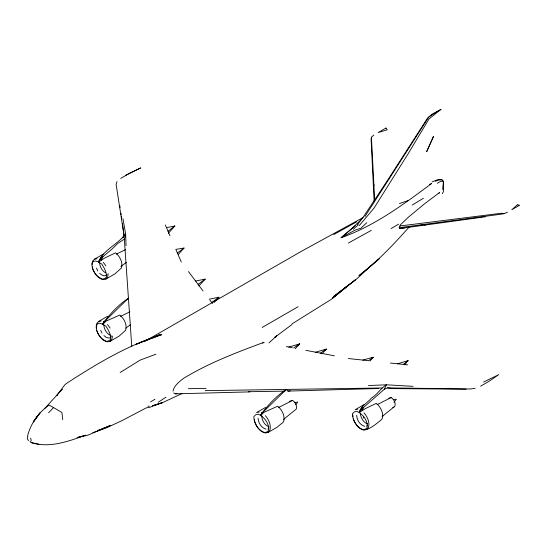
<?xml version="1.0" encoding="UTF-8"?>
<svg xmlns="http://www.w3.org/2000/svg" width="547" height="547" viewBox="0 0 547 547"><rect width="100%" height="100%" fill="white"/><g stroke="black" fill="none" stroke-linecap="round" stroke-linejoin="round"><path stroke-width="0.82" d="M442.66 189.529L443.426 181.242L442.051 179.813L437.518 179.737L432.096 181.857M27.521 436.185C30.557 423.775 38.55 412.288 49.134 405.067L61.914 412.445L62.741 419.645M373.833 135.041L371.413 137.222L371.098 139.129L374.114 201.111M92.06 264.474L92.614 261.186L94.412 259.216L103.41 254.02M108.224 273.801L107.615 277.055L105.892 279.093L103.267 279.592C98.022 278.724 94.734 273.685 92.915 269.076M112.443 336.036L111.841 339.29L110.111 341.321L107.485 341.82C101.961 340.897 98.706 335.455 96.84 330.627M131.772 346.572L124.34 239.128L125.666 234.26L123.007 218.834M485.387 216.769L399.672 228.557L399.214 227.696L400.739 224.509L408.404 217.166L424.739 203.655L439.644 192.476L438.455 193.7M173.043 391.119C174.158 385.505 179.081 382.011 183.197 378.579C208.482 363.078 236.413 352.541 264.119 342.244L262.71 343.195M105.892 279.093L114.891 273.897L121.441 267.975C123.089 262.328 119.896 256.358 115.567 252.81L104.552 258.116L98.487 262.034L95.698 260.994L93.421 261.398L92.06 263.093C91.219 269.91 96.272 277.165 102.747 279.189L104.969 278.375L106.385 277.09C106.939 272.399 104.169 267.927 101.797 264.051L98.487 262.034C103.062 250.437 116.217 245.035 124.114 235.866L122.48 223.778M353.417 418.968C355.201 423.816 358.524 429.204 364.008 430.133C370.463 428.998 375.632 424.322 380.589 420.349A10.29 5.942 60 0 0 382.743 415.542C382.449 410.797 380.008 406.318 376.315 403.351L365.293 408.65L359.235 412.575L356.849 411.303L354.189 411.953L352.405 413.867C352.555 420.595 356.87 427.733 363.495 429.73L365.738 428.923L367.133 427.631C368.069 421.58 364.056 415.836 359.235 412.575C360.712 406.147 367.386 402.9 371.358 398.154C377.259 394.64 380.596 388.37 386.414 384.801L413.129 386.339M117.037 181.57L116.114 184.366L124.114 235.866M359.235 412.575L360.336 410.243L384.35 389.245L386.414 384.801L368.418 385.539M98.487 262.034L101.797 256.099M101.243 260.235L102.898 256.734L112.443 248.68L117.584 243.586L124.34 239.128M361.991 410.776L363.646 407.276M102.713 324.268L103.998 321.615L102.713 324.268L99.923 323.229L97.646 323.633L96.286 325.328C95.445 332.145 100.498 339.393 106.973 341.417L109.195 340.603L110.61 339.318C111.164 334.627 108.395 330.156 106.015 326.279L102.713 324.268L105.099 322.251L103.998 322.039C110.925 313.014 118.836 304.481 128.429 298.238L103.998 322.039L119.793 315.045C124.121 318.593 127.314 324.556 125.666 330.203L119.109 336.132L110.111 341.321M260.632 415.44L261.917 412.787L260.632 415.44C265.452 418.694 269.466 424.438 268.522 430.496L267.127 431.788L264.892 432.595C258.266 430.598 253.945 423.453 253.801 416.732L255.579 414.811L258.246 414.168L260.632 415.44L263.018 413.423L261.917 413.211C268.844 404.185 276.755 395.652 286.348 389.416L287.948 391.084L378.818 388.507M442.311 193.706L443.426 191.525L443.426 181.242L440.451 181.433L437.279 183.266M360.336 410.243L362.538 406.64M364.938 216.55L427.583 118.89L429.197 116.689L440.95 109.414L429.053 118.89L408.021 153.933L374.011 208.127L359.235 225.651M37.695 415.959L33.319 422.045M61.243 390.62L62.242 389.232L44.628 408.616M295.824 404.568L297.725 402.079L294.621 402.496M393.949 402.325L396.329 399.221L393.225 399.631M357.403 224.591L362.907 217.617L388.172 179.389L427.583 118.043L431.952 114.248L440.95 109.414M377.348 260.016L356.48 279.107L333.383 296.679L355.29 279.9L332.467 298.272L348.712 284.878M404.52 364.842L408.083 360.63L397.566 363.796M369.943 361.02L373.191 357.239L362.859 360.083M27.911 436.629L27.35 437.867A2.708 1.559 60 0 0 28.533 440.595M409.682 226.444C393.99 244.051 377.786 261.329 358.962 275.661L379.344 258.799M168.346 233.282L174.876 225.993L166.479 227.655M254.806 421.833C256.598 426.681 259.914 432.062 265.404 432.992L268.009 432.486L269.808 430.496C271.394 425.163 268.857 419.693 265.404 415.693M366.62 429.621L368.418 427.631C369.998 422.298 367.468 416.835 364.008 412.828M178.315 254.362L184.059 248.044L175.84 249.384L181.303 262.061M107.636 316.248L98.638 321.445L96.84 323.421L96.504 328.275M198.841 285.992L205.173 279.107L195.58 281.042M321.93 353.895L326.368 349.075L315.585 352.193M214.062 302.505L218.95 297.233L209.234 299.195M295.23 348.747L299.742 343.878L288.843 347.024M107.123 274.225L105.838 275.606L103.909 275.763L101.797 274.97L99.684 273.329M111.342 336.46L110.056 337.834L108.128 337.998L106.015 337.198L103.909 335.557M267.975 429.005L268.83 428.089M366.579 426.147L367.44 425.224M382.045 416.623L394.934 406.154C395.857 402.872 393.902 399.331 391.187 397.519L388.835 398.243M48.58 412.766L53.374 407.734M268.009 432.486L277.008 427.289L281.985 423.207A10.29 5.942 60 0 0 284.132 418.407C283.838 413.655 281.404 409.183 277.705 406.216L261.917 413.211L286.348 389.416M361.252 219.525L351.837 228.564L341.055 237.76C374.538 225.938 403.44 204.503 431.638 183.512L429.368 184.558M366.763 222.704L361.075 228.113L354.771 230.26L341.055 237.76L355.194 225.863M268.974 342.921L276.789 335.714L274.95 337.198L291.476 324.904L292.399 323.633L330.997 299.544L346.053 287.086M99.588 259.702L102.898 256.734M353.307 229.22L358.319 224.803M103.998 322.039L105.872 320.446M261.917 413.211L263.162 412.151M347.366 286.006L348.671 284.919M403.351 364.411L408.083 360.63L406.701 361.546M168.038 231.278L174.876 225.993L173.515 226.848M177.399 253.008L184.059 248.044M198.062 284.344L205.173 279.107L203.757 279.989M120.86 266.437L126.364 262.396M125.776 328.159L130.589 324.624M211.723 302.498L218.95 297.233L217.508 298.129M283.435 419.487L296.324 409.012C297.247 405.73 295.298 402.189 292.583 400.383L289.445 401.348M57.695 394.859L56.635 395.631L64.963 384.65L67.534 382.743C97.168 363.523 127.772 345.198 161.714 334.62L135.711 344.439L159.874 334.518L153.051 337.868M320.446 353.13L326.368 349.075L324.357 350.401M293.705 347.967L299.742 343.878L297.028 345.67M158.186 402.284L166.008 397.129M371.837 358.107L373.191 357.239L368.644 360.699L348.405 358.538M360.152 409.717L361.478 408.862M120.142 372.514L140.21 360.076L155.909 354.196M412.192 205.043L423.446 198.246M150.548 401.922L154.951 399.269M391.057 228.612L398.626 224.133M120.709 178.39L128.969 173.618L140.723 167.895L125.509 175.355M262.17 327.468L298.053 306.751M507.513 212.215L503.876 213.706L501.107 214.192L399.214 227.696M480.615 386.175L488.874 381.409L498.789 374.62L483.575 382.086M363.133 217.528L302.163 250.882L145.228 341.096M333.711 234.574L356.665 221.856M348.405 243.059L371.358 230.335M125.687 249.576L116.299 254.164M129.906 311.811L120.525 316.392M292.583 400.383L278.444 407.563M391.187 397.519L377.047 404.705M265.534 407.412L256.536 412.609L259.162 412.089M364.138 404.548L355.14 409.744L357.765 409.224M123.608 237.186L122.131 237.856L125.666 234.26L126.036 245.603M384.35 389.245L387.426 387.891L470.509 388.979L475.104 388.302M435.439 181.296L438.981 179.799L442.051 179.813M182.062 393.525L162.609 402.592L149.994 407.221L146.322 407.857L122.159 420.54L106.091 428.014L92.744 432.732M85.667 435.152C68.204 441.429 49.421 448.472 30.803 442.502L38.851 444.253M97.393 430.564L110.685 425.361L88.094 435.111L77.134 437.566L85.681 435.234M399.447 203.559L407.898 200.653M94.412 259.216L97.017 258.683M98.638 321.445L101.243 320.918M392.746 407.371L394.031 407.118M173.645 392.951L175.484 393.84L177.057 393.573M399.672 228.557L404.479 227.853M287.948 391.084L290.327 390.818M399.672 226.014L501.654 213.207L503.876 213.706M420.718 225.152L422.4 225.07M424.082 224.981L425.764 224.899M175.484 393.84L249.897 391.884M188.373 388.705L206.028 388.343M248.4 391.727L285.008 391.132M205.337 390.633L382.148 387.973M466.106 389.19L393.389 388.616L387.426 387.891M390.339 363.023L407.693 364.876M286.409 346.552L292.385 347.707M305.862 350.312L334.422 355.837M147.922 406.086L149.263 406.373M367.618 423.918C363.229 422.4 360.61 417.689 360.336 413.211M364.651 426.304C359.899 424.985 356.931 420.082 356.665 415.33M111.096 335.612C106.706 334.087 104.087 329.383 103.814 324.904M269.015 426.783C264.625 425.258 262.006 420.554 261.733 416.076M266.047 429.169C261.295 427.843 258.321 422.947 258.061 418.195M105.468 272.85C101.981 270.649 99.814 266.772 99.588 262.669M188.442 271.551L203.033 290.942M209.945 300.139L212.462 303.482M103.267 262.286L105.892 265.842M107.485 324.521L110.111 328.07M96.47 268.078L97.756 270.943M100.696 330.306L101.981 333.171M30.618 438.195L31.179 440.075A2.708 1.559 60 0 1 29.996 441.436M165.303 224.94L169.987 235.805M363.461 417.135L363.734 418.038M371.413 137.222L374.668 199.758M352.808 415.016L353.054 416.595M254.444 419.46L254.69 421.04M119.855 205.768L120.094 207.443M120.942 213.207L121.174 214.821M121.407 216.427L121.762 218.848M92.395 266.827L92.614 268.399M373.813 184.305L373.895 185.98M433.443 136.538L426.681 151.642L433.443 136.538M35.234 419.241L34.003 421.101L39.972 412.903L35.234 419.241M517.305 204.838L511.828 209.727L519.65 205.214L517.305 204.838M385.97 128.032L378.148 132.552L387.297 129.783L385.97 128.032M162.609 402.592L152.551 405.744L162.609 402.592"/></g></svg>
